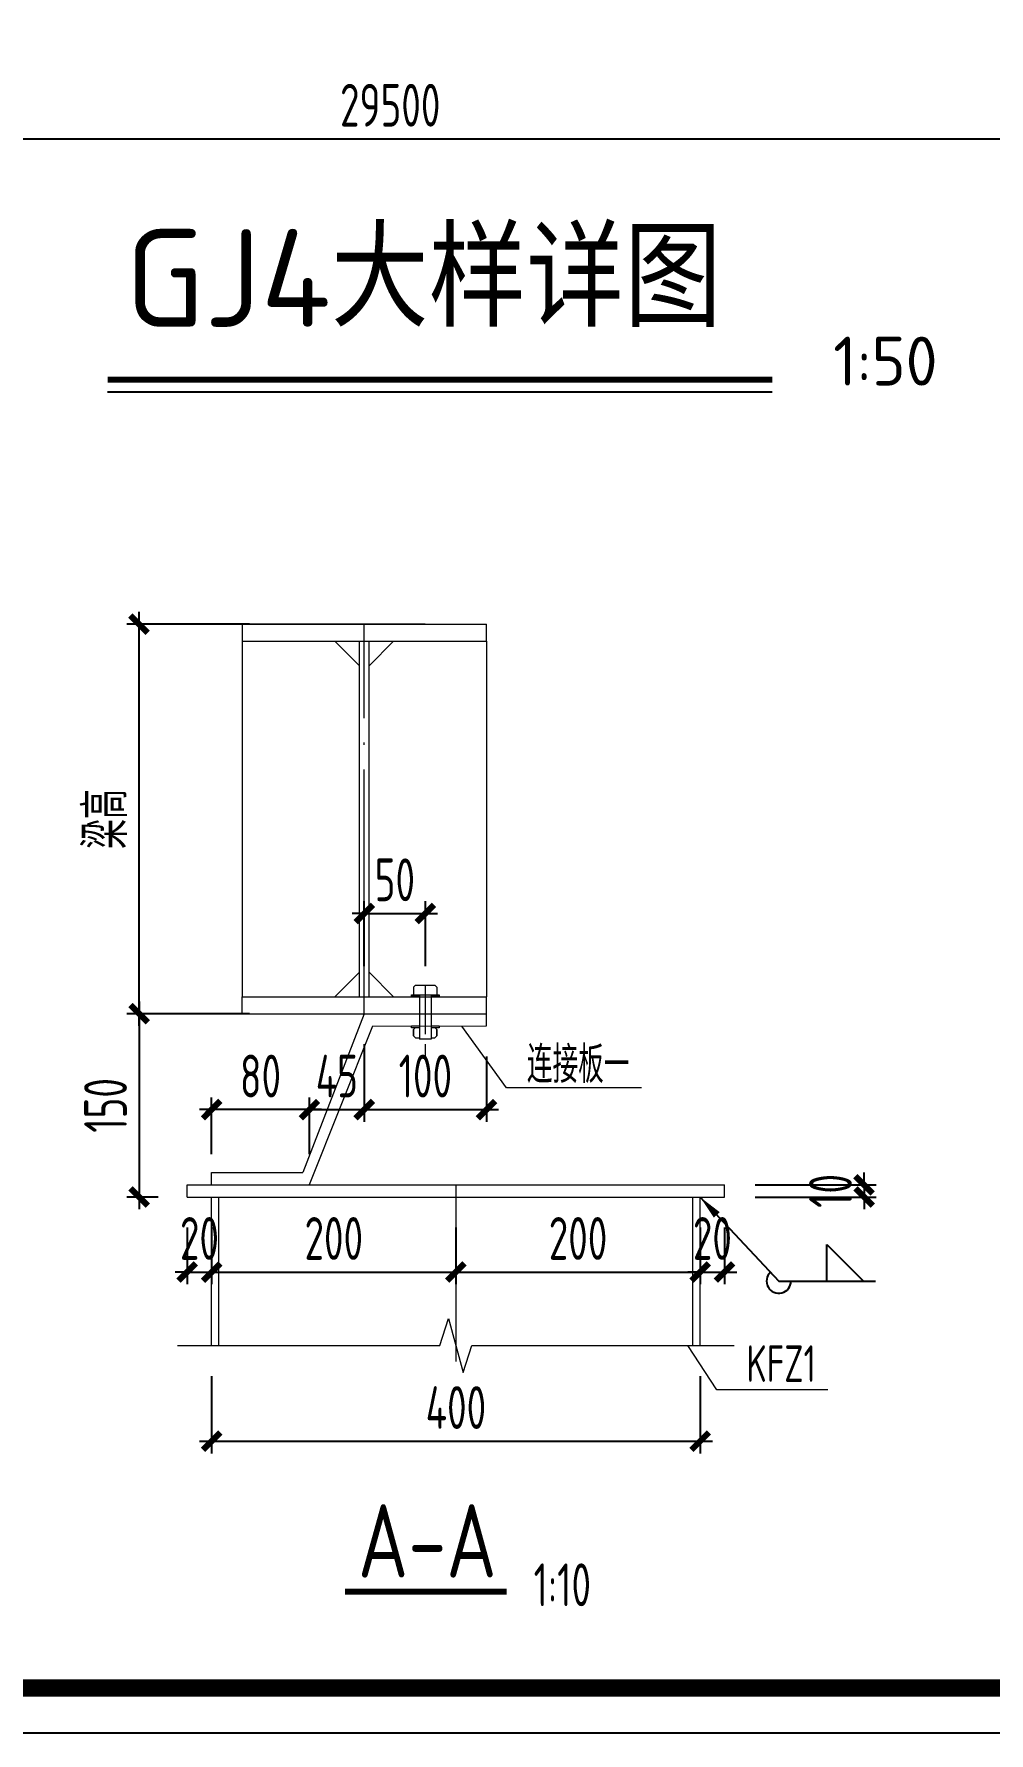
# Model space of a CAD drawing. Extents: x -3102990 to -851544, y -5293060 to -2540151.
# Drawn here: x -1112891 to -1105071, y -2690302 to -2676398 of the extents above; entities that cross this region are included whole.
import ezdxf
from ezdxf.enums import TextEntityAlignment as Align

# ---------------------------------------------------------------- set-up
doc = ezdxf.new("R2010")
doc.units = 0
doc.header["$LTSCALE"] = 1000
doc.header["$PDMODE"] = 1
doc.linetypes.add('DOTE', pattern=[2.42, 2, -0.2, 0.02, -0.2])
doc.layers.get('0').update_dxf_attribs({"linetype": 'CONTINUOUS'})
doc.layers.get('Defpoints').update_dxf_attribs({"linetype": 'CONTINUOUS'})
for name, color, linetype in [('AXIS', 253, 'DOTE'), ('BEAM_CON', 4, 'CONTINUOUS'), ('COLU', 7, 'CONTINUOUS'), ('DIM', 3, 'CONTINUOUS'), ('NUM', 7, 'CONTINUOUS'), ('PUB_TITLE', 4, 'CONTINUOUS'), ('TEXT', 7, 'CONTINUOUS'), ('THIN', 7, 'CONTINUOUS'), ('WELD', 7, 'CONTINUOUS')]:
    doc.layers.add(name, color=color, linetype=linetype)
doc.layers.add('yichutu', color=7, linetype='CONTINUOUS', true_color=0xffffff, plot=False)
doc.styles.add('TSSD_Dimension', font='tssdeng.shx', dxfattribs={"width": 0.7, "bigfont": 'Hztxt.shx'})
doc.styles.add('TSSD_Label', font='tssdeng.shx', dxfattribs={"width": 0.75, "bigfont": 'hztxt.shx'})
doc.styles.add('TSSD_Norm', font='Tssdeng.shx', dxfattribs={"width": 0.75, "bigfont": 'hztxt.shx'})
doc.styles.add('TSSD_Rein', font='Tssdeng.shx', dxfattribs={"width": 0.75, "bigfont": 'hztxt.shx'})
doc.dimstyles.new('TSSD_10_100', dxfattribs={"dimtxt": 350, "dimasz": 100, "dimexe": 100, "dimexo": 250, "dimgap": 100, "dimtad": 1, "dimdec": 0, "dimlfac": 0.1, "dimzin": 0, "dimdsep": 46, "dimtxsty": 'TSSD_Dimension', "dimblk": 'ARCHTICK', "dimcen": 0, "dimdle": 100, "dimclrt": 7, "dimadec": 0, "dimazin": 0, "dimtfac": 1, "dimtdec": 0, "dimtix": 1, "dimtmove": 2, "dimatfit": 3, "dimldrblk": 'ARCHTICK', "dimfxl": 1, "dimtolj": 1, "dimtzin": 0, "dimarcsym": 0})
doc.dimstyles.new('TSSD_50_100', dxfattribs={"dimtxt": 350, "dimasz": 100, "dimexe": 100, "dimexo": 250, "dimgap": 100, "dimtad": 1, "dimdec": 0, "dimlfac": 0.5, "dimzin": 0, "dimdsep": 46, "dimtxsty": 'TSSD_Dimension', "dimblk": 'ARCHTICK', "dimcen": 0, "dimdle": 100, "dimclrt": 7, "dimadec": 0, "dimazin": 0, "dimtfac": 1, "dimtdec": 0, "dimtix": 1, "dimtmove": 2, "dimatfit": 3, "dimfxl": 1, "dimtolj": 1, "dimtzin": 0, "dimarcsym": 0})
doc.dimstyles.new('TSSD_LEADER_STYLE_200.0', dxfattribs={"dimtxt": 700, "dimasz": 200, "dimexe": 200, "dimexo": 500, "dimgap": 0.09, "dimtad": 0, "dimtih": 1, "dimtoh": 1, "dimdec": 4, "dimzin": 0, "dimdsep": 46, "dimtxsty": 'Standard', "dimcen": 0.09, "dimdle": 200, "dimclrt": 7, "dimadec": 0, "dimazin": 0, "dimtfac": 1, "dimtdec": 4, "dimtofl": 0, "dimtmove": 0, "dimatfit": 3, "dimfxl": 1, "dimtolj": 1, "dimtzin": 0, "dimarcsym": 0})

# ---------------------------------------------------------------- blocks, each defined once
blk = doc.blocks.new('_ArchTick')
at = {"color": 0, "const_width": 0.5}
blk.add_lwpolyline([(-0.71, -0.71), (0.71, 0.71)], dxfattribs=at)
blk = doc.blocks.new('*D326')
at = {"layer": 'Defpoints', "color": 0, "ltscale": 1.5}
for p in [(-1139474, -2675905), (-1080474, -2675905), (-1080474, -2677256)]:
    blk.add_point(p, dxfattribs=at)
at = {"layer": 'DIM', "color": 0, "lineweight": -2, "ltscale": 1.5}
for p, q in [((-1139474, -2676155), (-1139474, -2677356)), ((-1080474, -2676155), (-1080474, -2677356)), ((-1139574, -2677256), (-1080374, -2677256))]:
    blk.add_line(p, q, dxfattribs=at)
at = {"layer": 'DIM', "color": 0, "lineweight": -2, "ltscale": 1.5, "xscale": 100, "yscale": 100, "zscale": 100, "rotation": 180}
blk.add_blockref('_ArchTick', (-1139474, -2677256), dxfattribs=at)
at = {"layer": 'DIM', "color": 0, "lineweight": -2, "ltscale": 1.5, "xscale": 100, "yscale": 100, "zscale": 100}
blk.add_blockref('_ArchTick', (-1080474, -2677256), dxfattribs=at)
at = {"layer": 'DIM', "color": 7, "ltscale": 1.5, "insert": (-1109974, -2676981), "char_height": 350, "attachment_point": 5, "style": 'TSSD_Dimension'}
blk.add_mtext('\\A1;29500', dxfattribs=at)
blk = doc.blocks.new('A$C6E092011')
at = {"layer": 'AXIS', "lineweight": 5, "ltscale": 0.2}
blk.add_line((67, 73), (67, -507), dxfattribs=at)
at = {"layer": 'BEAM_CON', "lineweight": 5}
for p, q in [((-30, 57), (-14, 73)), ((-30, 57), (-30, -7)), ((-14, 73), (146, 73)), ((162, 57), (146, 73)), ((162, 57), (162, -7)), ((18, -7), (19, -370)), ((114, -7), (115, -370)), ((-30, -290), (-15, -276)), ((162, -290), (148, -276)), ((-30, -342), (-30, -290)), ((-30, -290), (-30, -342)), ((-30, -342), (-14, -358)), ((-14, -358), (18, -358)), ((115, -370), (19, -370)), ((114, -358), (146, -358)), ((162, -342), (146, -358)), ((162, -342), (162, -290)), ((162, -290), (162, -342))]:
    blk.add_line(p, q, dxfattribs=at)
for points in [[(18, -21), (-45, -21), (-45, -7), (179, -7), (179, -21), (114, -21)], [(18, -276), (-45, -276), (-45, -261), (18, -261)], [(114, -261), (179, -261), (179, -276), (114, -276)]]:
    blk.add_lwpolyline(points, dxfattribs=at)
blk = doc.blocks.new('*D3067')
at = {"layer": 'Defpoints', "color": 0}
for p in [(-1110875, -2684416), (-1112030, -2685916), (-1111625, -2685916)]:
    blk.add_point(p, dxfattribs=at)
at = {"layer": 'DIM', "color": 0, "lineweight": -2}
for p, q in [((-1112030, -2684316), (-1112030, -2686016)), ((-1111125, -2684416), (-1112130, -2684416)), ((-1111875, -2685916), (-1112130, -2685916))]:
    blk.add_line(p, q, dxfattribs=at)
at = {"layer": 'DIM', "color": 0, "lineweight": -2, "xscale": 100, "yscale": 100, "zscale": 100}
for p, rotation in [((-1112030, -2684416), 90), ((-1112030, -2685916), 270)]:
    blk.add_blockref('_ArchTick', p, dxfattribs=dict(at, rotation=rotation))
at = {"layer": 'DIM', "color": 7, "lineweight": 5, "insert": (-1112305, -2685166), "char_height": 350, "attachment_point": 5, "rotation": 90, "style": 'TSSD_Dimension'}
blk.add_mtext('\\A1;150', dxfattribs=at)
blk = doc.blocks.new('*D3068')
at = {"layer": 'Defpoints', "color": 0}
for p in [(-1112030, -2681228), (-1110875, -2681228), (-1110875, -2684416)]:
    blk.add_point(p, dxfattribs=at)
at = {"layer": 'DIM', "color": 0, "lineweight": -2}
for p, q in [((-1112030, -2684516), (-1112030, -2681128)), ((-1111125, -2681228), (-1112130, -2681228)), ((-1111125, -2684416), (-1112130, -2684416))]:
    blk.add_line(p, q, dxfattribs=at)
at = {"layer": 'DIM', "color": 0, "lineweight": -2, "xscale": 100, "yscale": 100, "zscale": 100}
for p, rotation in [((-1112030, -2681228), 90), ((-1112030, -2684416), 270)]:
    blk.add_blockref('_ArchTick', p, dxfattribs=dict(at, rotation=rotation))
at = {"layer": 'DIM', "color": 7, "lineweight": 5, "insert": (-1112305, -2682822), "char_height": 350, "attachment_point": 5, "rotation": 90, "style": 'TSSD_Dimension'}
blk.add_mtext('\\A1;梁高', dxfattribs=at)
blk = doc.blocks.new('*D3069')
at = {"layer": 'Defpoints', "color": 0}
for p in [(-1111636, -2685916), (-1111436, -2685916), (-1111436, -2686530)]:
    blk.add_point(p, dxfattribs=at)
at = {"layer": 'DIM', "color": 0, "lineweight": -2}
for p, q in [((-1111636, -2686166), (-1111636, -2686630)), ((-1111436, -2686166), (-1111436, -2686630)), ((-1111636, -2686530), (-1111736, -2686530)), ((-1111636, -2686530), (-1111436, -2686530)), ((-1111436, -2686530), (-1111336, -2686530))]:
    blk.add_line(p, q, dxfattribs=at)
at = {"layer": 'DIM', "color": 0, "lineweight": -2, "xscale": 100, "yscale": 100, "zscale": 100}
blk.add_blockref('_ArchTick', (-1111636, -2686530), dxfattribs=at)
at = {"layer": 'DIM', "color": 0, "lineweight": -2, "xscale": 100, "yscale": 100, "zscale": 100, "rotation": 180}
blk.add_blockref('_ArchTick', (-1111436, -2686530), dxfattribs=at)
at = {"layer": 'DIM', "color": 7, "lineweight": 5, "insert": (-1111536, -2686255), "char_height": 350, "attachment_point": 5, "style": 'TSSD_Dimension'}
blk.add_mtext('\\A1;20', dxfattribs=at)
blk = doc.blocks.new('*D3070')
at = {"layer": 'Defpoints', "color": 0}
for p in [(-1111436, -2685916), (-1109436, -2685916), (-1109436, -2686530)]:
    blk.add_point(p, dxfattribs=at)
at = {"layer": 'DIM', "color": 0, "lineweight": -2}
for p, q in [((-1111436, -2686166), (-1111436, -2686630)), ((-1109436, -2686166), (-1109436, -2686630)), ((-1111536, -2686530), (-1109336, -2686530))]:
    blk.add_line(p, q, dxfattribs=at)
at = {"layer": 'DIM', "color": 0, "lineweight": -2, "xscale": 100, "yscale": 100, "zscale": 100, "rotation": 180}
blk.add_blockref('_ArchTick', (-1111436, -2686530), dxfattribs=at)
at = {"layer": 'DIM', "color": 0, "lineweight": -2, "xscale": 100, "yscale": 100, "zscale": 100}
blk.add_blockref('_ArchTick', (-1109436, -2686530), dxfattribs=at)
at = {"layer": 'DIM', "color": 7, "lineweight": 5, "insert": (-1110436, -2686255), "char_height": 350, "attachment_point": 5, "style": 'TSSD_Dimension'}
blk.add_mtext('\\A1;200', dxfattribs=at)
blk = doc.blocks.new('*D3071')
at = {"layer": 'Defpoints', "color": 0}
for p in [(-1107436, -2685916), (-1107236, -2685916), (-1107236, -2686530)]:
    blk.add_point(p, dxfattribs=at)
at = {"layer": 'DIM', "color": 0, "lineweight": -2}
for p, q in [((-1107436, -2686166), (-1107436, -2686630)), ((-1107236, -2686166), (-1107236, -2686630)), ((-1107436, -2686530), (-1107536, -2686530)), ((-1107436, -2686530), (-1107236, -2686530)), ((-1107236, -2686530), (-1107136, -2686530))]:
    blk.add_line(p, q, dxfattribs=at)
at = {"layer": 'DIM', "color": 0, "lineweight": -2, "xscale": 100, "yscale": 100, "zscale": 100}
blk.add_blockref('_ArchTick', (-1107436, -2686530), dxfattribs=at)
at = {"layer": 'DIM', "color": 0, "lineweight": -2, "xscale": 100, "yscale": 100, "zscale": 100, "rotation": 180}
blk.add_blockref('_ArchTick', (-1107236, -2686530), dxfattribs=at)
at = {"layer": 'DIM', "color": 7, "lineweight": 5, "insert": (-1107336, -2686255), "char_height": 350, "attachment_point": 5, "style": 'TSSD_Dimension'}
blk.add_mtext('\\A1;20', dxfattribs=at)
blk = doc.blocks.new('*D3072')
at = {"layer": 'Defpoints', "color": 0}
for p in [(-1109436, -2685916), (-1107436, -2685916), (-1107436, -2686530)]:
    blk.add_point(p, dxfattribs=at)
at = {"layer": 'DIM', "color": 0, "lineweight": -2}
for p, q in [((-1109436, -2686166), (-1109436, -2686630)), ((-1107436, -2686166), (-1107436, -2686630)), ((-1109536, -2686530), (-1107336, -2686530))]:
    blk.add_line(p, q, dxfattribs=at)
at = {"layer": 'DIM', "color": 0, "lineweight": -2, "xscale": 100, "yscale": 100, "zscale": 100, "rotation": 180}
blk.add_blockref('_ArchTick', (-1109436, -2686530), dxfattribs=at)
at = {"layer": 'DIM', "color": 0, "lineweight": -2, "xscale": 100, "yscale": 100, "zscale": 100}
blk.add_blockref('_ArchTick', (-1107436, -2686530), dxfattribs=at)
at = {"layer": 'DIM', "color": 7, "lineweight": 5, "insert": (-1108436, -2686255), "char_height": 350, "attachment_point": 5, "style": 'TSSD_Dimension'}
blk.add_mtext('\\A1;200', dxfattribs=at)
blk = doc.blocks.new('*D3073')
at = {"layer": 'Defpoints', "color": 0}
for p in [(-1111436, -2687131), (-1107436, -2687131), (-1107436, -2687914)]:
    blk.add_point(p, dxfattribs=at)
at = {"layer": 'DIM', "color": 0, "lineweight": -2}
for p, q in [((-1111436, -2687381), (-1111436, -2688014)), ((-1107436, -2687381), (-1107436, -2688014)), ((-1111536, -2687914), (-1107336, -2687914))]:
    blk.add_line(p, q, dxfattribs=at)
at = {"layer": 'DIM', "color": 0, "lineweight": -2, "xscale": 100, "yscale": 100, "zscale": 100, "rotation": 180}
blk.add_blockref('_ArchTick', (-1111436, -2687914), dxfattribs=at)
at = {"layer": 'DIM', "color": 0, "lineweight": -2, "xscale": 100, "yscale": 100, "zscale": 100}
blk.add_blockref('_ArchTick', (-1107436, -2687914), dxfattribs=at)
at = {"layer": 'DIM', "color": 7, "lineweight": 5, "insert": (-1109436, -2687639), "char_height": 350, "attachment_point": 5, "style": 'TSSD_Dimension'}
blk.add_mtext('\\A1;400', dxfattribs=at)
blk = doc.blocks.new('*D3074')
at = {"layer": 'Defpoints', "color": 0, "ltscale": 1.5}
for p in [(-1111436, -2685201), (-1111436, -2685816), (-1110636, -2685816)]:
    blk.add_point(p, dxfattribs=at)
at = {"layer": 'DIM', "color": 0, "lineweight": -2, "ltscale": 1.5}
for p, q in [((-1110536, -2685201), (-1111536, -2685201)), ((-1111436, -2685566), (-1111436, -2685101)), ((-1110636, -2685566), (-1110636, -2685101))]:
    blk.add_line(p, q, dxfattribs=at)
at = {"layer": 'DIM', "color": 0, "lineweight": -2, "ltscale": 1.5, "xscale": 100, "yscale": 100, "zscale": 100, "rotation": 180}
blk.add_blockref('_ArchTick', (-1111436, -2685201), dxfattribs=at)
at = {"layer": 'DIM', "color": 0, "lineweight": -2, "ltscale": 1.5, "xscale": 100, "yscale": 100, "zscale": 100}
blk.add_blockref('_ArchTick', (-1110636, -2685201), dxfattribs=at)
at = {"layer": 'DIM', "color": 7, "lineweight": 5, "ltscale": 1.5, "insert": (-1111036, -2684926), "char_height": 350, "attachment_point": 5, "style": 'TSSD_Dimension'}
blk.add_mtext('\\A1;80', dxfattribs=at)
blk = doc.blocks.new('*D3075')
at = {"layer": 'Defpoints', "color": 0, "ltscale": 1.5}
for p in [(-1110186, -2684416), (-1110186, -2685201), (-1110636, -2685816)]:
    blk.add_point(p, dxfattribs=at)
at = {"layer": 'DIM', "color": 0, "lineweight": -2, "ltscale": 1.5}
for p, q in [((-1110186, -2684666), (-1110186, -2685301)), ((-1110636, -2685201), (-1110736, -2685201)), ((-1110636, -2685566), (-1110636, -2685101)), ((-1110636, -2685201), (-1110186, -2685201)), ((-1110186, -2685201), (-1110086, -2685201))]:
    blk.add_line(p, q, dxfattribs=at)
at = {"layer": 'DIM', "color": 0, "lineweight": -2, "ltscale": 1.5, "xscale": 100, "yscale": 100, "zscale": 100}
blk.add_blockref('_ArchTick', (-1110636, -2685201), dxfattribs=at)
at = {"layer": 'DIM', "color": 0, "lineweight": -2, "ltscale": 1.5, "xscale": 100, "yscale": 100, "zscale": 100, "rotation": 180}
blk.add_blockref('_ArchTick', (-1110186, -2685201), dxfattribs=at)
at = {"layer": 'DIM', "color": 7, "lineweight": 5, "ltscale": 1.5, "insert": (-1110411, -2684926), "char_height": 350, "attachment_point": 5, "style": 'TSSD_Dimension'}
blk.add_mtext('\\A1;45', dxfattribs=at)
blk = doc.blocks.new('*D3076')
at = {"layer": 'Defpoints', "color": 0, "ltscale": 1.5}
for p in [(-1110186, -2684416), (-1109186, -2684515), (-1109186, -2685201)]:
    blk.add_point(p, dxfattribs=at)
at = {"layer": 'DIM', "color": 0, "lineweight": -2, "ltscale": 1.5}
for p, q in [((-1110186, -2684666), (-1110186, -2685301)), ((-1109186, -2684765), (-1109186, -2685301)), ((-1110286, -2685201), (-1109086, -2685201))]:
    blk.add_line(p, q, dxfattribs=at)
at = {"layer": 'DIM', "color": 0, "lineweight": -2, "ltscale": 1.5, "xscale": 100, "yscale": 100, "zscale": 100, "rotation": 180}
blk.add_blockref('_ArchTick', (-1110186, -2685201), dxfattribs=at)
at = {"layer": 'DIM', "color": 0, "lineweight": -2, "ltscale": 1.5, "xscale": 100, "yscale": 100, "zscale": 100}
blk.add_blockref('_ArchTick', (-1109186, -2685201), dxfattribs=at)
at = {"layer": 'DIM', "color": 7, "lineweight": 5, "ltscale": 1.5, "insert": (-1109686, -2684926), "char_height": 350, "attachment_point": 5, "style": 'TSSD_Dimension'}
blk.add_mtext('\\A1;100', dxfattribs=at)
blk = doc.blocks.new('*D3077')
at = {"layer": 'Defpoints', "color": 0, "ltscale": 1.5}
for p in [(-1109686, -2683595), (-1110186, -2684276), (-1109686, -2684276)]:
    blk.add_point(p, dxfattribs=at)
at = {"layer": 'DIM', "color": 0, "lineweight": -2, "ltscale": 1.5}
for p, q in [((-1110186, -2684026), (-1110186, -2683495)), ((-1109686, -2684026), (-1109686, -2683495)), ((-1110186, -2683595), (-1110286, -2683595)), ((-1110186, -2683595), (-1109686, -2683595)), ((-1109686, -2683595), (-1109586, -2683595))]:
    blk.add_line(p, q, dxfattribs=at)
at = {"layer": 'DIM', "color": 0, "lineweight": -2, "ltscale": 1.5, "xscale": 100, "yscale": 100, "zscale": 100}
blk.add_blockref('_ArchTick', (-1110186, -2683595), dxfattribs=at)
at = {"layer": 'DIM', "color": 0, "lineweight": -2, "ltscale": 1.5, "xscale": 100, "yscale": 100, "zscale": 100, "rotation": 180}
blk.add_blockref('_ArchTick', (-1109686, -2683595), dxfattribs=at)
at = {"layer": 'DIM', "color": 7, "lineweight": 5, "ltscale": 1.5, "insert": (-1109936, -2683320), "char_height": 350, "attachment_point": 5, "style": 'TSSD_Dimension'}
blk.add_mtext('\\A1;50', dxfattribs=at)
blk = doc.blocks.new('*D3078')
at = {"layer": 'Defpoints', "color": 0, "ltscale": 1.5}
for p in [(-1107236, -2685816), (-1107236, -2685916), (-1106094, -2685916)]:
    blk.add_point(p, dxfattribs=at)
at = {"layer": 'DIM', "color": 0, "lineweight": -2, "ltscale": 1.5}
for p, q in [((-1106094, -2685816), (-1106094, -2685716)), ((-1106986, -2685816), (-1105994, -2685816)), ((-1106094, -2685816), (-1106094, -2685916)), ((-1106986, -2685916), (-1105994, -2685916)), ((-1106094, -2685916), (-1106094, -2686016))]:
    blk.add_line(p, q, dxfattribs=at)
at = {"layer": 'DIM', "color": 0, "lineweight": -2, "ltscale": 1.5, "xscale": 100, "yscale": 100, "zscale": 100}
for p, rotation in [((-1106094, -2685816), 270), ((-1106094, -2685916), 90)]:
    blk.add_blockref('_ArchTick', p, dxfattribs=dict(at, rotation=rotation))
at = {"layer": 'DIM', "color": 7, "lineweight": 5, "ltscale": 1.5, "insert": (-1106369, -2685866), "char_height": 350, "attachment_point": 5, "rotation": 90, "style": 'TSSD_Dimension'}
blk.add_mtext('\\A1;10', dxfattribs=at)
blk = doc.blocks.new('_WELD004')
at = {"color": 0, "linetype": 'ByBlock'}
for p, q in [((0, 1), (1, 0)), ((0, 0), (0, 1))]:
    blk.add_line(p, q, dxfattribs=at)
blk = doc.blocks.new('A$C154754DE')
at = {"layer": 'PUB_TITLE'}
blk.add_lwpolyline([(0, 0), (0, 59400), (105125, 59400), (105125, 0)], close=True, dxfattribs=at)
at = {"layer": 'PUB_TITLE', "const_width": 141}
blk.add_lwpolyline([(103711, 369), (103711, 58781), (1429, 58781), (1429, 369), (103711, 369)], dxfattribs=at)
blk = doc.blocks.new('yct-1051-594-105125-59399.99998844-100-1002.0')
at = {"layer": 'yichutu', "color": 7, "true_color": 0xffffff}
blk.add_lwpolyline([(0, 0), (0, 59400), (105125, 59400), (105125, 0)], close=True, dxfattribs=at)

msp = doc.modelspace()

# ---------------------------------------------------------------- linework, layer by layer
at = {"layer": 'AXIS', "linetype": 'DOTE', "lineweight": 5}
for p, q in [((-1110186.43, -2684416.45), (-1110186.43, -2681228.1)), ((-1109436.43, -2685816.45), (-1109436.43, -2687261.03))]:
    msp.add_line(p, q, dxfattribs=at)
at = {"layer": 'BEAM_CON', "lineweight": 5}
for p, q in [((-1111186.43, -2681228.1), (-1109186.43, -2681228.1)), ((-1111186.43, -2681228.1), (-1111186.43, -2681368.1)), ((-1109186.43, -2681368.1), (-1109186.43, -2681228.1)), ((-1111186.43, -2681368.1), (-1109186.43, -2681368.1)), ((-1111186.43, -2681368.1), (-1111186.43, -2684276.45)), ((-1110226.43, -2681568.1), (-1110426.43, -2681368.1)), ((-1110226.43, -2684276.45), (-1110226.43, -2681368.1)), ((-1110146.43, -2684276.45), (-1110146.43, -2681368.1)), ((-1110146.43, -2681568.1), (-1109946.43, -2681368.1)), ((-1109186.43, -2681368.1), (-1109186.43, -2684276.45)), ((-1110226.43, -2684076.45), (-1110426.43, -2684276.45)), ((-1110146.43, -2684076.45), (-1109946.43, -2684276.45)), ((-1111186.43, -2684276.45), (-1109186.43, -2684276.45)), ((-1111186.43, -2684416.45), (-1111186.43, -2684276.45)), ((-1109186.43, -2684416.45), (-1109186.43, -2684276.45)), ((-1111186.43, -2684416.45), (-1109186.43, -2684416.45)), ((-1110186.43, -2684416.45), (-1110690.52, -2685716.45)), ((-1110119.71, -2684516.45), (-1110636.43, -2685816.45)), ((-1110119.71, -2684516.45), (-1109186.43, -2684515.4)), ((-1109790.52, -2684416.45), (-1109186.43, -2684416.45)), ((-1109236.43, -2684416.45), (-1109236.43, -2684415.23)), ((-1109186.43, -2684515.4), (-1109186.43, -2684416.45)), ((-1111436.43, -2685716.45), (-1110690.52, -2685716.45)), ((-1111436.43, -2685816.45), (-1111436.43, -2685716.45)), ((-1111636.43, -2685816.45), (-1107236.43, -2685816.45)), ((-1111636.43, -2685916.45), (-1111636.43, -2685816.45)), ((-1111636.43, -2685916.45), (-1111636.43, -2685816.45)), ((-1107236.43, -2685916.45), (-1107236.43, -2685816.45)), ((-1111636.43, -2685916.45), (-1107236.43, -2685916.45)), ((-1111436.43, -2687131.01), (-1111436.43, -2685916.45)), ((-1111376.43, -2687131.01), (-1111376.43, -2685916.45)), ((-1107496.43, -2687131.01), (-1107496.43, -2685916.45)), ((-1107436.43, -2687131.01), (-1107436.43, -2685916.45))]:
    msp.add_line(p, q, dxfattribs=at)
at = {"layer": 'BEAM_CON', "lineweight": 5, "ltscale": 1.5}
msp.add_line((-1109686.43, -2681228.1), (-1111186.43, -2681228.1), dxfattribs=at)
at = {"layer": 'COLU', "lineweight": 5}
for p, q in [((-1109022.55, -2685021.35, -38.48), (-1109387.75, -2684516.45)), ((-1107298.26, -2687493.05, -48), (-1107536.81, -2687131.01, -26.53))]:
    msp.add_line(p, q, dxfattribs=at)
at = {"layer": 'NUM', "color": 0, "linetype": 'ByBlock', "const_width": 50}
msp.add_lwpolyline([(-1112287.83, -2679227.13), (-1106846.18, -2679227.13)], dxfattribs=at)
at = {"layer": 'NUM', "color": 0, "linetype": 'ByBlock'}
msp.add_lwpolyline([(-1112287.83, -2679327.13), (-1106846.18, -2679327.13)], dxfattribs=at)
at = {"layer": 'NUM', "const_width": 50}
msp.add_lwpolyline([(-1110344.03, -2689146.35), (-1109021.3, -2689146.35)], dxfattribs=at)
at = {"layer": 'TEXT', "lineweight": 5}
for p, q in [((-1107915.78, -2685021.35, -38.48), (-1109022.55, -2685021.35, -38.48)), ((-1106390.97, -2687493.05, -48), (-1107298.26, -2687493.05, -48))]:
    msp.add_line(p, q, dxfattribs=at)
at = {"layer": 'THIN', "lineweight": 5}
msp.add_lwpolyline([(-1111716.43, -2687131.01), (-1109566.43, -2687131.01), (-1109496.43, -2686911.01), (-1109376.43, -2687351.01), (-1109306.43, -2687131.01), (-1107156.43, -2687131.01)], dxfattribs=at)
at = {"layer": 'WELD'}
msp.add_line((-1106792.26, -2686604.15), (-1105999.34, -2686604.15), dxfattribs=at)
msp.add_arc((-1106792.26, -2686604.15), 100, 133.128219, 0, dxfattribs=at)

# ---------------------------------------------------------------- block references
at = {"ltscale": 1.5}
msp.add_blockref('A$C154754DE', (-1149736.98, -2690302.41), dxfattribs=at)
at = {"layer": 'BEAM_CON', "lineweight": 5}
msp.add_blockref('A$C6E092011', (-1109753.44, -2684255.27), dxfattribs=at)
at = {"layer": 'WELD', "xscale": 300, "yscale": 300, "zscale": 300}
msp.add_blockref('_WELD004', (-1106399.34, -2686604.15), dxfattribs=at)
at = {"layer": 'yichutu'}
msp.add_blockref('yct-1051-594-105125-59399.99998844-100-1002.0', (-1149736.98, -2690302.4), dxfattribs=at)

# ---------------------------------------------------------------- texts
at = {"layer": 'TEXT', "color": 0, "lineweight": 5, "style": 'TSSD_Norm'}
for s, height, p in [('GJ4大样详图', 800, (-1112142.95, -2679035)), ('1:50', 400, (-1106346.18, -2679395.04))]:
    msp.add_text(s, height=height, dxfattribs=at).set_placement(p, align=Align.BOTTOM_LEFT)
at = {"layer": 'TEXT', "lineweight": 5}
for s, height, style, width, p in [('连接板一', 300, 'TSSD_Rein', 0.7, (-1108855.14, -2684982.24, -38.48)), ('KFZ1', 300, 'TSSD_Rein', 0.7, (-1107056.52, -2687429.59, -48)), ('A-A', 600, 'TSSD_Label', 0.8, (-1110237.89, -2689029.51)), ('1:10', 350, 'TSSD_Rein', 0.7, (-1108799.85, -2689264.45, -910))]:
    msp.add_text(s, height=height, dxfattribs=dict(at, style=style, width=width)).set_placement(p)

# ---------------------------------------------------------------- dimensions: what is measured, and where the dimension line sits
at = {"layer": 'DIM', "ltscale": 1.5}
dim = msp.add_linear_dim(base=(-1080474.31, -2677256.32), p1=(-1139474.31, -2675905.11), p2=(-1080474.31, -2675905.11), dimstyle='TSSD_50_100', dxfattribs=at)
dim.commit()
dim.dimension.update_dxf_attribs({"geometry": '*D326', "text_midpoint": (-1109974.31, -2676981.32)})
at = {"layer": 'DIM', "lineweight": 5}
dim = msp.add_linear_dim(base=(-1112030.21, -2681228.1), p1=(-1110875.14, -2684416.45), p2=(-1110875.14, -2681228.1), angle=90, text='梁高', dimstyle='TSSD_10_100', dxfattribs=at)
dim.commit()
dim.dimension.update_dxf_attribs({"geometry": '*D3068', "text_midpoint": (-1112305.21, -2682822.28)})
at = {"layer": 'DIM', "lineweight": 5, "ltscale": 1.5}
for base, p1, p2, picture, middle in [((-1109686.43, -2683594.58), (-1110186.43, -2684276.45), (-1109686.43, -2684276.45), '*D3077', (-1109936.43, -2683319.58)), ((-1110186.43, -2685200.8), (-1110636.43, -2685816.45), (-1110186.43, -2684416.45), '*D3075', (-1110411.43, -2684925.8)), ((-1109186.43, -2685200.8), (-1110186.43, -2684416.45), (-1109186.43, -2684515.4), '*D3076', (-1109686.43, -2684925.8)), ((-1111436.43, -2685200.8), (-1110636.43, -2685816.45), (-1111436.43, -2685816.45), '*D3074', (-1111036.43, -2684925.8))]:
    dim = msp.add_linear_dim(base=base, p1=p1, p2=p2, dimstyle='TSSD_10_100', dxfattribs=at)
    dim.commit()
    dim.dimension.update_dxf_attribs({"geometry": picture, "text_midpoint": middle})
at = {"layer": 'DIM', "lineweight": 5}
dim = msp.add_linear_dim(base=(-1112030.21, -2685916.45), p1=(-1110875.14, -2684416.45), p2=(-1111625.14, -2685916.45), angle=90, dimstyle='TSSD_10_100', dxfattribs=at)
dim.commit()
dim.dimension.update_dxf_attribs({"geometry": '*D3067', "text_midpoint": (-1112305.21, -2685166.45)})
at = {"layer": 'DIM', "lineweight": 5, "ltscale": 1.5}
dim = msp.add_linear_dim(base=(-1106094.42, -2685916.45), p1=(-1107236.43, -2685816.45), p2=(-1107236.43, -2685916.45), angle=90, dimstyle='TSSD_10_100', dxfattribs=at)
dim.commit()
dim.dimension.update_dxf_attribs({"geometry": '*D3078', "text_midpoint": (-1106369.42, -2685866.45)})
at = {"layer": 'DIM', "lineweight": 5}
for base, p1, p2, picture, middle in [((-1111436.43, -2686529.65), (-1111636.43, -2685916.45), (-1111436.43, -2685916.45), '*D3069', (-1111536.43, -2686254.65)), ((-1109436.43, -2686529.65), (-1111436.43, -2685916.45), (-1109436.43, -2685916.45), '*D3070', (-1110436.43, -2686254.65)), ((-1107436.43, -2686529.65), (-1109436.43, -2685916.45), (-1107436.43, -2685916.45), '*D3072', (-1108436.43, -2686254.65)), ((-1107236.43, -2686529.65), (-1107436.43, -2685916.45), (-1107236.43, -2685916.45), '*D3071', (-1107336.43, -2686254.65)), ((-1107436.43, -2687914.38), (-1111436.43, -2687131.01), (-1107436.43, -2687131.01), '*D3073', (-1109436.43, -2687639.38))]:
    dim = msp.add_linear_dim(base=base, p1=p1, p2=p2, dimstyle='TSSD_10_100', dxfattribs=at)
    dim.commit()
    dim.dimension.update_dxf_attribs({"geometry": picture, "text_midpoint": middle})

# ---------------------------------------------------------------- leaders
at = {"layer": 'WELD'}
msp.add_leader([(-1107436.43, -2685916.45), (-1106792.26, -2686604.15)], dimstyle='TSSD_LEADER_STYLE_200.0', dxfattribs=at)

doc.saveas('drawing.dxf')
